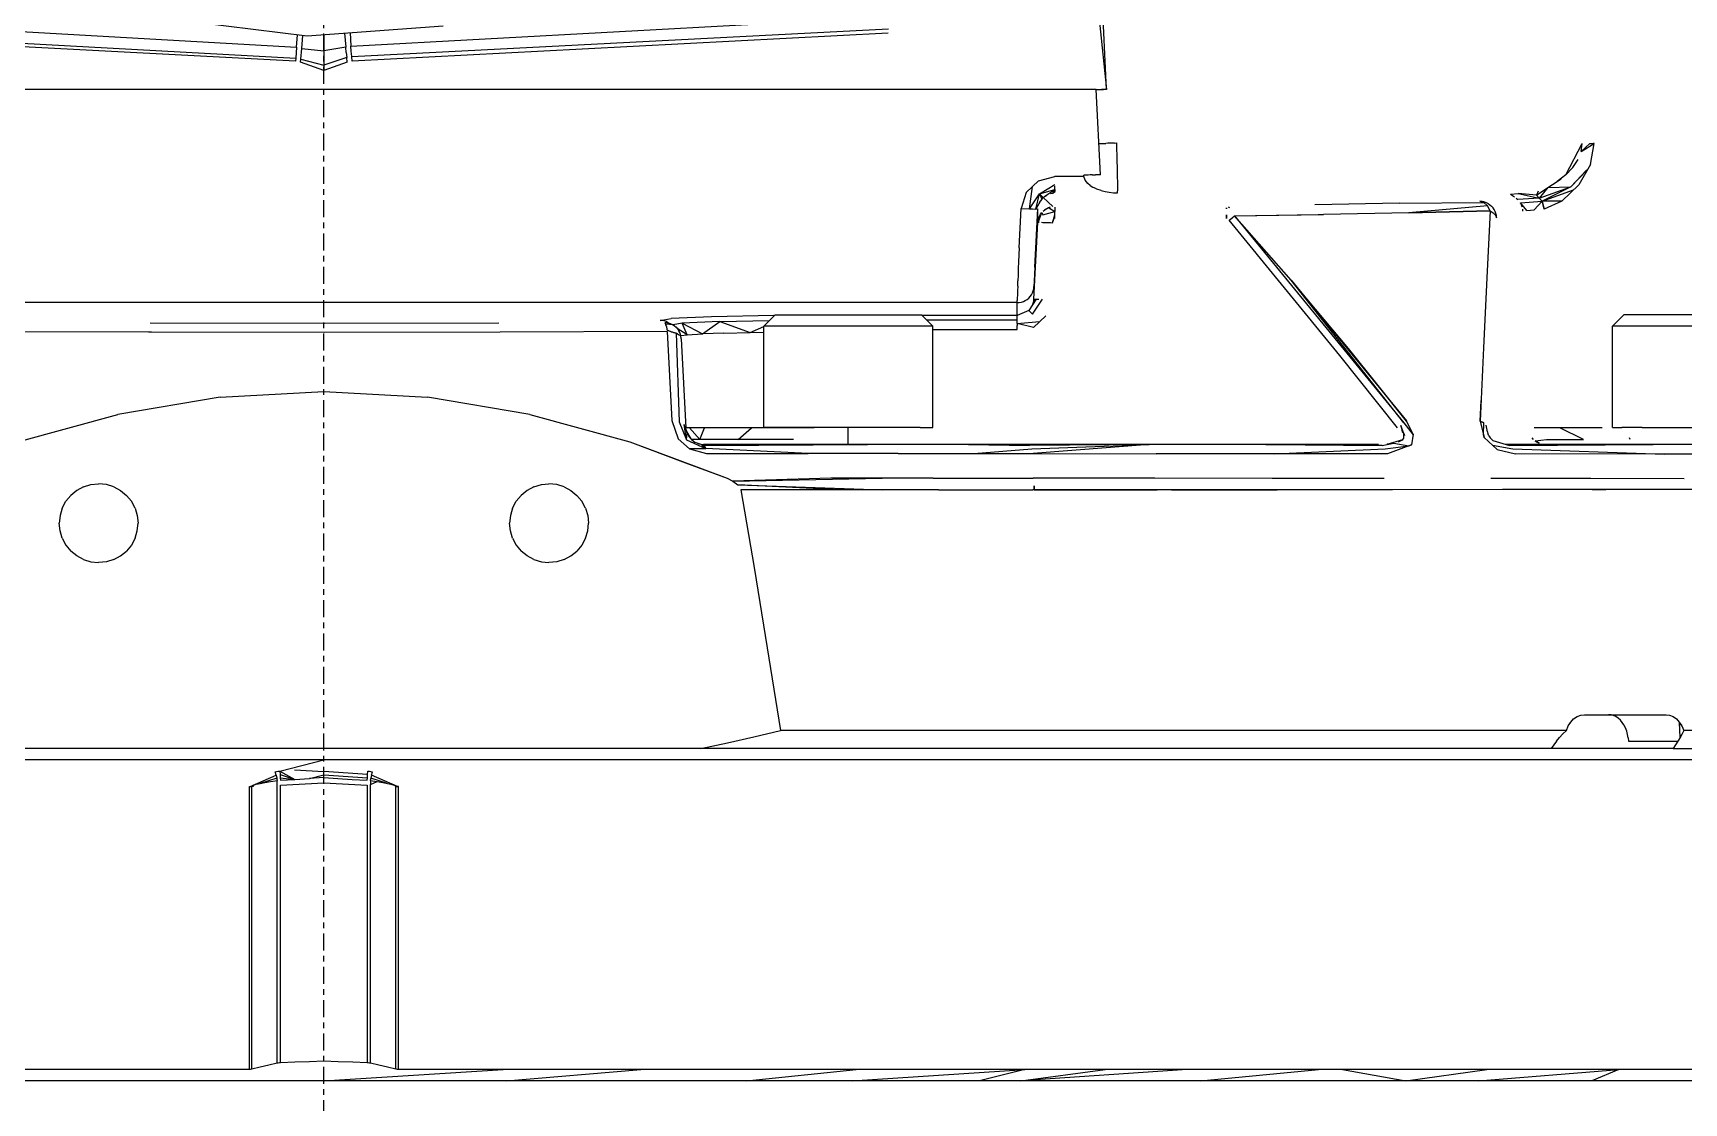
# Model space of a CAD drawing. Header units: millimetres. Extents: x -57554 to 16546, y 2142 to 98430.
# Drawn here: x -45721.2 to -45427.9, y 66070 to 66260 of the extents above; entities that cross this region are included whole.
import ezdxf

# ---------------------------------------------------------------- set-up
doc = ezdxf.new("R2010")
doc.units = ezdxf.units.MM
doc.linetypes.add('DXK_LINE_DOT3', pattern=[5.9187, 2.979, -0.9799, 0.9799, -0.9799])

msp = doc.modelspace()

# ---------------------------------------------------------------- linework, layer by layer
at = {"color": 1, "linetype": 'DXK_LINE_DOT3'}
msp.add_line((-45669.52, 61587.05), (-45669.52, 74087.05), dxfattribs=at)
at = {"color": 2, "linetype": 'Continuous'}
for p, q in [((-45530.5, 66249.95), (-45539.84, 66453.54)), ((-45769.78, 66262.85), (-45674.35, 66257.49)), ((-45664.7, 66257.65), (-45569.25, 66262.85)), ((-45769.82, 66260.76), (-45674.48, 66255.55)), ((-45674.53, 66255), (-45769.77, 66259.99)), ((-45696.48, 66262.43), (-45672.45, 66259.49)), ((-45674.35, 66257.49), (-45674.22, 66259.69)), ((-45672.45, 66259.49), (-45648.31, 66261.29)), ((-45669.52, 66259.72), (-45669.52, 66253.32)), ((-45665.84, 66259.99), (-45665.63, 66257.46)), ((-45664.83, 66260.06), (-45664.7, 66257.65)), ((-45664.57, 66255.82), (-45569.21, 66260.76)), ((-45569.27, 66259.99), (-45623.63, 66257.14)), ((-45531.74, 66261.92), (-45530.5, 66249.95)), ((-45674.35, 66257.49), (-45674.48, 66255.55)), ((-45673.6, 66255.36), (-45673.42, 66257.27)), ((-45673.42, 66257.27), (-45673.23, 66259.57)), ((-45673.42, 66257.27), (-45669.52, 66256.84)), ((-45665.63, 66257.46), (-45669.52, 66256.84)), ((-45665.55, 66256.54), (-45665.63, 66257.46)), ((-45664.64, 66256.78), (-45664.7, 66257.65)), ((-45664.57, 66255.82), (-45664.64, 66256.78)), ((-45623.63, 66257.14), (-45664.51, 66255)), ((-45674.48, 66255.55), (-45674.53, 66255)), ((-45673.66, 66254.82), (-45673.6, 66255.36)), ((-45669.52, 66253.32), (-45673.66, 66254.82)), ((-45673.6, 66255.36), (-45669.52, 66254.26)), ((-45665.46, 66255.63), (-45669.52, 66254.26)), ((-45665.38, 66254.82), (-45669.52, 66253.32)), ((-45665.55, 66256.54), (-45665.46, 66255.63)), ((-45665.38, 66254.82), (-45665.46, 66255.63)), ((-45664.51, 66255), (-45664.57, 66255.82)), ((-45532.35, 66249.95), (-45803.71, 66249.95)), ((-45531.53, 66234.82), (-45532.33, 66249.95)), ((-45532.33, 66249.95), (-45532.27, 66249.95)), ((-45532.27, 66249.95), (-45532.1, 66249.95)), ((-45532.1, 66249.95), (-45531.83, 66249.95)), ((-45531.83, 66249.95), (-45531.46, 66249.95)), ((-45531.46, 66249.95), (-45531.01, 66249.95)), ((-45531.46, 66249.95), (-45531.39, 66249.95)), ((-45531.01, 66249.95), (-45531.39, 66249.95)), ((-45530.5, 66249.95), (-45531.01, 66249.95)), ((-45531.8, 66240.39), (-45531.72, 66240.38)), ((-45531.72, 66240.38), (-45531.58, 66240.38)), ((-45531.58, 66240.38), (-45531.4, 66240.38)), ((-45531.4, 66240.38), (-45531.17, 66240.38)), ((-45531.17, 66240.38), (-45530.89, 66240.39)), ((-45530.89, 66240.39), (-45530.58, 66240.4)), ((-45530.24, 66240.41), (-45530.58, 66240.4)), ((-45529.87, 66240.42), (-45530.24, 66240.41)), ((-45529.48, 66240.44), (-45529.87, 66240.42)), ((-45529.08, 66240.46), (-45529.48, 66240.44)), ((-45529.08, 66240.46), (-45528.67, 66240.48)), ((-45528.57, 66237.16), (-45528.67, 66240.48)), ((-45448.89, 66234.8), (-45445.97, 66240.37)), ((-45444.64, 66240.37), (-45446.14, 66238.96)), ((-45446.14, 66238.96), (-45443.84, 66240.37)), ((-45446.14, 66238.96), (-45445.97, 66240.37)), ((-45444.64, 66240.37), (-45444.05, 66240.37)), ((-45444.64, 66240.37), (-45444.05, 66240.37)), ((-45444.53, 66236.64), (-45443.84, 66240.37)), ((-45443.84, 66240.37), (-45444.05, 66240.37)), ((-45528.55, 66236.15), (-45528.57, 66237.16)), ((-45447.64, 66236.12), (-45446.7, 66237.52)), ((-45447.64, 66236.12), (-45447.18, 66236.8)), ((-45447.18, 66236.8), (-45446.7, 66237.52)), ((-45444.53, 66236.64), (-45446.6, 66233.05)), ((-45542.56, 66233.77), (-45544.75, 66231.7)), ((-45542.56, 66233.77), (-45539.66, 66234.52)), ((-45534.52, 66234.52), (-45539.66, 66234.52)), ((-45534.14, 66234.76), (-45534.53, 66234.74)), ((-45534.53, 66234.67), (-45534.53, 66234.74)), ((-45534.52, 66234.6), (-45534.53, 66234.67)), ((-45534.52, 66234.52), (-45534.52, 66234.6)), ((-45534.28, 66233.88), (-45534.52, 66234.52)), ((-45533.79, 66233.25), (-45534.28, 66233.88)), ((-45533.76, 66234.78), (-45534.14, 66234.76)), ((-45533.41, 66232.93), (-45533.79, 66233.25)), ((-45533.39, 66234.8), (-45533.76, 66234.78)), ((-45533.03, 66234.81), (-45533.39, 66234.8)), ((-45533.03, 66234.81), (-45532.71, 66234.82)), ((-45532.71, 66234.82), (-45532.41, 66234.83)), ((-45532.16, 66234.84), (-45532.41, 66234.83)), ((-45531.94, 66234.84), (-45532.16, 66234.84)), ((-45531.76, 66234.84), (-45531.94, 66234.84)), ((-45531.64, 66234.84), (-45531.76, 66234.84)), ((-45531.56, 66234.83), (-45531.64, 66234.84)), ((-45528.53, 66235.2), (-45528.55, 66236.15)), ((-45528.51, 66234.35), (-45528.53, 66235.2)), ((-45528.5, 66233.6), (-45528.51, 66234.35)), ((-45528.49, 66232.96), (-45528.5, 66233.6)), ((-45452.09, 66232.59), (-45450.4, 66233.6)), ((-45448.89, 66234.8), (-45450.4, 66233.6)), ((-45450.4, 66233.6), (-45449.74, 66234.12)), ((-45448.89, 66234.8), (-45447.64, 66236.12)), ((-45447.99, 66232.71), (-45445.08, 66235.69)), ((-45447.99, 66232.71), (-45445.23, 66235.66)), ((-45544.75, 66231.7), (-45545.65, 66228.83)), ((-45544.16, 66228.76), (-45543.66, 66232.73)), ((-45544.16, 66228.76), (-45542.38, 66231.41)), ((-45543.06, 66228.74), (-45542.38, 66231.41)), ((-45542.38, 66231.41), (-45539.66, 66233.08)), ((-45542.38, 66231.41), (-45539.66, 66232.23)), ((-45542.38, 66231.41), (-45541.98, 66230.5)), ((-45542.38, 66231.41), (-45541.72, 66230.78)), ((-45541.98, 66230.5), (-45542.2, 66230.19)), ((-45541.98, 66230.5), (-45541.72, 66230.78)), ((-45541.98, 66230.5), (-45541.72, 66230.78)), ((-45541.72, 66230.78), (-45541.43, 66231.02)), ((-45541.72, 66230.78), (-45540.04, 66229.18)), ((-45541.43, 66231.02), (-45539.66, 66232.23)), ((-45541.41, 66231), (-45541.11, 66231.21)), ((-45540.41, 66231.51), (-45540.04, 66231.58)), ((-45540.04, 66231.58), (-45539.66, 66232.23)), ((-45540.04, 66231.58), (-45539.66, 66231.85)), ((-45539.66, 66231.72), (-45540.04, 66231.58)), ((-45539.66, 66232.54), (-45539.66, 66232.77)), ((-45539.66, 66232.48), (-45539.66, 66232.77)), ((-45539.66, 66232.48), (-45539.66, 66232.54)), ((-45539.66, 66232.23), (-45539.66, 66232.48)), ((-45539.66, 66232.23), (-45539.66, 66231.85)), ((-45539.66, 66232.02), (-45539.66, 66232.23)), ((-45539.66, 66231.85), (-45539.66, 66232.02)), ((-45539.66, 66231.72), (-45539.66, 66231.85)), ((-45533.41, 66232.93), (-45532.92, 66232.62)), ((-45532.92, 66232.62), (-45532.64, 66232.49)), ((-45532.18, 66232.27), (-45532.64, 66232.49)), ((-45531.46, 66232.02), (-45532.18, 66232.27)), ((-45531.46, 66232.02), (-45530.74, 66231.84)), ((-45530.74, 66231.84), (-45530.01, 66231.72)), ((-45530.01, 66231.72), (-45529.27, 66231.64)), ((-45529.27, 66231.64), (-45528.52, 66231.6)), ((-45528.53, 66231.72), (-45528.51, 66231.82)), ((-45528.52, 66231.6), (-45528.53, 66231.72)), ((-45528.51, 66231.82), (-45528.5, 66232.06)), ((-45528.5, 66232.06), (-45528.49, 66232.45)), ((-45528.49, 66232.45), (-45528.49, 66232.96)), ((-45458.71, 66231.39), (-45457.33, 66231.51)), ((-45458.71, 66231.39), (-45458.01, 66230.89)), ((-45457.71, 66230.67), (-45457.42, 66230.42)), ((-45453.61, 66230.69), (-45457.42, 66230.42)), ((-45454.08, 66231.22), (-45457.33, 66231.51)), ((-45457.33, 66231.51), (-45453.61, 66230.69)), ((-45454.08, 66231.22), (-45452.09, 66232.59)), ((-45453.8, 66231.89), (-45454.08, 66231.22)), ((-45453.61, 66230.69), (-45454.08, 66231.22)), ((-45453.6, 66230.69), (-45454.08, 66231.22)), ((-45453.12, 66230.15), (-45453.61, 66230.69)), ((-45453.6, 66230.69), (-45447.99, 66232.71)), ((-45452.09, 66232.59), (-45453.6, 66230.69)), ((-45453.12, 66230.15), (-45453.6, 66230.69)), ((-45447.99, 66232.71), (-45453.12, 66230.15)), ((-45453.12, 66230.15), (-45447.53, 66232.15)), ((-45452.09, 66232.59), (-45447.99, 66232.71)), ((-45446.6, 66233.05), (-45449.63, 66230.12)), ((-45546.02, 66221.86), (-45545.65, 66228.83)), ((-45545.65, 66228.83), (-45544.16, 66228.76)), ((-45544.16, 66228.76), (-45543.61, 66228.75)), ((-45543.61, 66228.75), (-45543.06, 66228.74)), ((-45542.2, 66230.19), (-45543.06, 66228.74)), ((-45543.06, 66228.74), (-45542.66, 66228.75)), ((-45543.02, 66221.78), (-45542.66, 66228.75)), ((-45542.66, 66226.36), (-45542.66, 66228.75)), ((-45542.64, 66226.37), (-45541.98, 66228.1)), ((-45542.38, 66227.46), (-45542.64, 66226.37)), ((-45542.52, 66227.11), (-45542.2, 66227.8)), ((-45542.52, 66227.11), (-45542.38, 66227.46)), ((-45542.38, 66229.84), (-45542.2, 66230.15)), ((-45542.38, 66227.46), (-45542.2, 66227.8)), ((-45542.2, 66227.8), (-45541.98, 66228.1)), ((-45541.98, 66228.1), (-45541.78, 66227.71)), ((-45541.78, 66227.71), (-45539.66, 66228.33)), ((-45541.72, 66228.38), (-45541.43, 66228.62)), ((-45541.43, 66228.62), (-45541.11, 66228.83)), ((-45541.42, 66228.63), (-45541.11, 66228.83)), ((-45541.11, 66228.83), (-45540.77, 66228.99)), ((-45540.77, 66228.99), (-45540.41, 66229.11)), ((-45540.77, 66228.99), (-45539.66, 66228.33)), ((-45540.05, 66226.3), (-45539.66, 66227.73)), ((-45540.05, 66226.3), (-45539.66, 66227.39)), ((-45539.66, 66229.09), (-45539.66, 66228.96)), ((-45539.66, 66228.96), (-45539.66, 66228.79)), ((-45539.66, 66228.79), (-45539.66, 66228.58)), ((-45539.66, 66228.58), (-45539.66, 66228.33)), ((-45539.66, 66228.04), (-45539.66, 66228.33)), ((-45539.66, 66227.73), (-45539.66, 66228.04)), ((-45539.66, 66227.39), (-45539.66, 66227.73)), ((-45539.66, 66227.03), (-45539.66, 66227.39)), ((-45509.17, 66228.79), (-45509.17, 66228.96)), ((-45509.17, 66228.96), (-45509.17, 66228.87)), ((-45509.17, 66228.87), (-45509.17, 66228.79)), ((-45509.17, 66227.39), (-45509.17, 66227.73)), ((-45509.17, 66227.68), (-45509.17, 66227.39)), ((-45509.17, 66227.03), (-45509.17, 66227.68)), ((-45509.17, 66227.39), (-45509.17, 66227.03)), ((-45508.88, 66229.14), (-45508.64, 66229)), ((-45508.88, 66229.14), (-45508.61, 66228.99)), ((-45508.19, 66227.16), (-45507.76, 66227.54)), ((-45497.68, 66216.12), (-45507.77, 66227.53)), ((-45507.76, 66227.54), (-45491.94, 66227.79)), ((-45507.76, 66227.53), (-45492.91, 66227.78)), ((-45497.68, 66216.12), (-45507.76, 66227.54)), ((-45507.76, 66227.54), (-45477.65, 66190.75)), ((-45478.45, 66229.78), (-45493.48, 66229.48)), ((-45492.91, 66227.78), (-45491.94, 66227.79)), ((-45476.77, 66228.08), (-45491.94, 66227.79)), ((-45478.45, 66229.78), (-45463.43, 66229.88)), ((-45462.79, 66229.29), (-45476.77, 66228.08)), ((-45476.77, 66228.08), (-45462.34, 66228.4)), ((-45462.34, 66228.4), (-45476.77, 66228.08)), ((-45463.78, 66230.08), (-45464.16, 66230.11)), ((-45464.16, 66230.11), (-45463.43, 66229.88)), ((-45463.4, 66230.01), (-45463.78, 66230.08)), ((-45463.43, 66229.88), (-45462.79, 66229.29)), ((-45463.4, 66230.01), (-45463.04, 66229.88)), ((-45463.04, 66229.88), (-45462.69, 66229.71)), ((-45462.34, 66228.4), (-45462.91, 66216.55)), ((-45462.34, 66228.4), (-45462.79, 66229.29)), ((-45462.69, 66229.71), (-45462.37, 66229.5)), ((-45462.37, 66229.5), (-45462.08, 66229.25)), ((-45462.34, 66228.4), (-45461.77, 66228.05)), ((-45461.82, 66228.97), (-45462.08, 66229.25)), ((-45461.6, 66228.65), (-45461.82, 66228.97)), ((-45461.77, 66228.05), (-45461.37, 66227.64)), ((-45461.43, 66228.31), (-45461.6, 66228.65)), ((-45461.3, 66227.94), (-45461.43, 66228.31)), ((-45461.37, 66227.64), (-45461.18, 66227.19)), ((-45461.21, 66227.57), (-45461.3, 66227.94)), ((-45461.18, 66227.19), (-45461.21, 66227.57)), ((-45456.94, 66229.82), (-45453.12, 66230.15)), ((-45455.8, 66228.47), (-45456.94, 66229.82)), ((-45456.94, 66229.82), (-45456.63, 66229.11)), ((-45456.76, 66229.48), (-45456.94, 66229.82)), ((-45456.63, 66229.11), (-45456.76, 66229.48)), ((-45456.51, 66228.36), (-45456.55, 66228.74)), ((-45455.8, 66228.47), (-45454.54, 66228.59)), ((-45454.54, 66228.59), (-45453.12, 66230.15)), ((-45449.63, 66230.12), (-45453.12, 66230.15)), ((-45453.12, 66230.15), (-45452.74, 66228.71)), ((-45452.74, 66228.71), (-45453.12, 66230.15)), ((-45449.63, 66230.12), (-45452.74, 66228.71)), ((-45543.37, 66212.75), (-45542.66, 66226.36)), ((-45542.64, 66226.37), (-45542.52, 66227.11)), ((-45542.64, 66226.37), (-45542.61, 66226.74)), ((-45542.63, 66226.37), (-45542.55, 66226.38)), ((-45542.61, 66226.74), (-45542.52, 66227.11)), ((-45542.55, 66226.38), (-45542.42, 66226.38)), ((-45542.03, 66226.38), (-45541.77, 66226.37)), ((-45541.77, 66226.37), (-45541.48, 66226.36)), ((-45541.48, 66226.36), (-45541.15, 66226.35)), ((-45541.46, 66226.36), (-45541.15, 66226.35)), ((-45541.15, 66226.35), (-45540.8, 66226.34)), ((-45540.8, 66226.34), (-45540.43, 66226.32)), ((-45540.43, 66226.32), (-45540.05, 66226.3)), ((-45508.67, 66226.74), (-45508.43, 66226.95)), ((-45508.67, 66226.74), (-45508.42, 66226.95)), ((-45508.67, 66226.74), (-45508.42, 66226.95)), ((-45489.01, 66202.71), (-45508.67, 66226.74)), ((-45508.43, 66226.95), (-45508.19, 66227.16)), ((-45508.19, 66227.16), (-45508.42, 66226.95)), ((-45508.42, 66226.95), (-45508.35, 66227.02)), ((-45508.35, 66227.02), (-45508.19, 66227.16)), ((-45546.02, 66221.86), (-45546.06, 66220.6)), ((-45543.2, 66218.41), (-45543.02, 66221.78)), ((-45546.11, 66219.36), (-45546.15, 66218.17)), ((-45546.06, 66220.6), (-45546.11, 66219.36)), ((-45546.26, 66215.05), (-45546.23, 66215.99)), ((-45546.19, 66217.04), (-45546.23, 66215.99)), ((-45546.15, 66218.17), (-45546.19, 66217.04)), ((-45543.32, 66215.93), (-45543.37, 66214.96)), ((-45543.2, 66218.41), (-45543.32, 66215.93)), ((-45477.65, 66190.75), (-45497.68, 66216.12)), ((-45497.68, 66216.12), (-45477.17, 66191.11)), ((-45487.48, 66203.98), (-45497.68, 66216.12)), ((-45462.91, 66216.55), (-45463.49, 66204.12)), ((-45546.34, 66212.93), (-45546.35, 66212.5)), ((-45546.32, 66213.5), (-45546.34, 66212.93)), ((-45546.29, 66214.21), (-45546.32, 66213.5)), ((-45546.26, 66215.04), (-45546.29, 66214.21)), ((-45544.59, 66212.7), (-45544.3, 66212.94)), ((-45544.3, 66212.94), (-45544.04, 66213.22)), ((-45542.96, 66212.76), (-45544.3, 66210.72)), ((-45544.04, 66213.22), (-45543.82, 66213.53)), ((-45543.82, 66213.53), (-45543.64, 66213.86)), ((-45543.64, 66213.86), (-45543.5, 66214.22)), ((-45543.64, 66210.09), (-45541.87, 66212.74)), ((-45543.5, 66214.22), (-45543.41, 66214.59)), ((-45543.41, 66214.59), (-45543.37, 66214.96)), ((-45543.26, 66212.76), (-45543.41, 66212.37)), ((-45543.41, 66212.37), (-45542.96, 66212.76)), ((-45543.41, 66212.37), (-45543.37, 66212.75)), ((-45543.26, 66212.76), (-45543.14, 66212.76)), ((-45543.14, 66212.76), (-45542.96, 66212.76)), ((-45542.96, 66212.76), (-45542.75, 66212.76)), ((-45542.75, 66212.76), (-45542.49, 66212.76)), ((-45546.36, 66212.12), (-45792.67, 66212.12)), ((-45589.56, 66209.83), (-45600.65, 66209.62)), ((-45591.35, 66207.95), (-45589.35, 66209.95)), ((-45589.56, 66209.83), (-45589.48, 66209.83)), ((-45589.35, 66209.95), (-45589.19, 66209.95)), ((-45589.19, 66209.95), (-45588.95, 66209.95)), ((-45589.19, 66209.95), (-45588.71, 66209.95)), ((-45588.95, 66209.95), (-45588.71, 66209.95)), ((-45588.71, 66209.95), (-45587.93, 66209.95)), ((-45587.93, 66209.95), (-45563.35, 66209.95)), ((-45583.99, 66209.95), (-45583.12, 66209.95)), ((-45583.12, 66209.95), (-45582.25, 66209.95)), ((-45574.31, 66209.95), (-45573.32, 66209.95)), ((-45573.32, 66209.95), (-45572.33, 66209.95)), ((-45565.83, 66209.95), (-45565.3, 66209.95)), ((-45565.3, 66209.95), (-45564.77, 66209.95)), ((-45561.35, 66207.95), (-45563.35, 66209.95)), ((-45563.29, 66209.9), (-45546.36, 66209.9)), ((-45546.36, 66212.23), (-45546.35, 66212.5)), ((-45546.36, 66212.12), (-45546.36, 66212.23)), ((-45546.36, 66212.12), (-45545.99, 66212.14)), ((-45546.36, 66209.9), (-45546.36, 66212.12)), ((-45544.3, 66210.72), (-45546.36, 66209.86)), ((-45546.36, 66209.9), (-45546.25, 66209.91)), ((-45546.36, 66209.9), (-45546.27, 66209.9)), ((-45546.36, 66209.86), (-45546.36, 66209.78)), ((-45545.99, 66212.14), (-45545.61, 66212.22)), ((-45545.61, 66212.22), (-45545.25, 66212.33)), ((-45545.25, 66212.33), (-45544.91, 66212.5)), ((-45544.91, 66212.5), (-45544.59, 66212.7)), ((-45544.3, 66210.72), (-45543.64, 66210.09)), ((-45543.56, 66211.85), (-45543.5, 66212)), ((-45543.5, 66212), (-45543.41, 66212.37)), ((-45541.28, 66209.8), (-45543.46, 66207.73)), ((-45440.6, 66207.95), (-45438.6, 66209.95)), ((-45412.6, 66209.95), (-45438.6, 66209.95)), ((-45700.65, 66206.86), (-45730.51, 66206.97)), ((-45700.16, 66206.86), (-45700.65, 66206.86)), ((-45669.37, 66206.82), (-45700.65, 66206.86)), ((-45669.37, 66208.44), (-45700.38, 66208.48)), ((-45638.45, 66208.48), (-45669.37, 66208.44)), ((-45638.18, 66206.86), (-45669.37, 66206.82)), ((-45608.52, 66206.97), (-45638.18, 66206.86)), ((-45609.8, 66208.97), (-45607.79, 66209.32)), ((-45609.42, 66208.95), (-45609.8, 66208.97)), ((-45609.04, 66208.87), (-45609.42, 66208.95)), ((-45608.67, 66208.75), (-45609.04, 66208.87)), ((-45608.65, 66208.57), (-45608.93, 66208.53)), ((-45608.93, 66208.53), (-45608.85, 66208.38)), ((-45608.93, 66208.53), (-45608.83, 66208.38)), ((-45608.79, 66208.27), (-45608.83, 66208.38)), ((-45608.83, 66208.38), (-45608.74, 66208.14)), ((-45608.74, 66208.14), (-45608.79, 66208.27)), ((-45607.49, 66208.16), (-45608.79, 66208.27)), ((-45608.74, 66208.14), (-45608.65, 66207.82)), ((-45608.67, 66208.75), (-45608.33, 66208.59)), ((-45608.27, 66208.5), (-45608.65, 66208.57)), ((-45608.65, 66208.57), (-45607.49, 66208.16)), ((-45608.65, 66207.82), (-45608.58, 66207.42)), ((-45608.58, 66207.42), (-45608.55, 66207.21)), ((-45608.55, 66207.21), (-45607.22, 66206.77)), ((-45607.84, 66206.91), (-45608.55, 66207.21)), ((-45608.55, 66207.21), (-45607.52, 66206.85)), ((-45608.52, 66206.97), (-45607.68, 66191.17)), ((-45607.91, 66208.38), (-45608.27, 66208.5)), ((-45608.27, 66208.5), (-45607.49, 66208.16)), ((-45607.91, 66208.38), (-45607.56, 66208.21)), ((-45607.65, 66208.25), (-45607.91, 66208.38)), ((-45607.91, 66208.38), (-45607.49, 66208.16)), ((-45607.84, 66206.91), (-45607.52, 66206.85)), ((-45600.65, 66209.62), (-45607.79, 66209.32)), ((-45607.65, 66208.25), (-45607.56, 66208.21)), ((-45605.84, 66208.47), (-45607.49, 66208.16)), ((-45607.49, 66208.16), (-45607.24, 66208)), ((-45607.32, 66208.05), (-45607.24, 66208)), ((-45607.24, 66208), (-45606.95, 66207.75)), ((-45606.95, 66207.75), (-45606.69, 66207.46)), ((-45604.97, 66206.4), (-45606.73, 66207.51)), ((-45606.69, 66207.46), (-45606.47, 66207.14)), ((-45606.29, 66206.8), (-45606.47, 66207.14)), ((-45599.17, 66208.77), (-45605.84, 66208.47)), ((-45605.84, 66208.47), (-45602.25, 66206.56)), ((-45604.97, 66206.4), (-45605.84, 66208.47)), ((-45602.25, 66206.56), (-45599.17, 66208.77)), ((-45599.17, 66208.77), (-45590.36, 66208.95)), ((-45599.17, 66208.77), (-45593.79, 66206.82)), ((-45593.79, 66206.82), (-45591.35, 66207.87)), ((-45593.79, 66206.82), (-45591.35, 66206.86)), ((-45591.35, 66189.95), (-45591.35, 66207.95)), ((-45561.53, 66207.95), (-45591.35, 66207.95)), ((-45546.36, 66209.02), (-45562.41, 66209.02)), ((-45561.35, 66207.95), (-45561.53, 66207.95)), ((-45561.35, 66189.95), (-45561.35, 66207.95)), ((-45561.35, 66207.35), (-45546.36, 66207.35)), ((-45546.36, 66209.65), (-45546.36, 66209.78)), ((-45546.36, 66209.48), (-45546.36, 66209.65)), ((-45546.36, 66209.27), (-45546.36, 66209.48)), ((-45546.36, 66209.02), (-45546.36, 66209.27)), ((-45546.36, 66208.73), (-45546.36, 66209.02)), ((-45546.36, 66208.96), (-45546.36, 66209.02)), ((-45546.36, 66208.73), (-45546.36, 66208.96)), ((-45546.36, 66208.42), (-45542.36, 66208.77)), ((-45546.36, 66208.42), (-45546.36, 66208.73)), ((-45543.46, 66207.73), (-45546.36, 66208.42)), ((-45546.36, 66208.42), (-45546.36, 66208.08)), ((-45546.36, 66207.72), (-45546.36, 66208.08)), ((-45546.36, 66207.35), (-45546.36, 66207.72)), ((-45440.6, 66189.95), (-45440.6, 66207.95)), ((-45411.33, 66207.95), (-45440.6, 66207.95)), ((-45607.52, 66206.85), (-45606.95, 66206.67)), ((-45607.22, 66206.77), (-45607.52, 66206.85)), ((-45606.95, 66206.67), (-45607.22, 66206.77)), ((-45606.71, 66206.56), (-45606.95, 66206.67)), ((-45606.95, 66206.67), (-45606.38, 66190.97)), ((-45606.71, 66206.56), (-45606.5, 66206.44)), ((-45606.71, 66206.56), (-45606.5, 66206.44)), ((-45606.5, 66206.44), (-45606.33, 66206.3)), ((-45606.16, 66206.44), (-45606.29, 66206.8)), ((-45606.08, 66206.06), (-45606.16, 66206.44)), ((-45606.12, 66206.27), (-45604.97, 66206.4)), ((-45606.05, 66205.84), (-45606.08, 66206.06)), ((-45606.04, 66205.68), (-45606.05, 66205.84)), ((-45606.04, 66205.68), (-45605.2, 66189.88)), ((-45604.97, 66206.4), (-45602.25, 66206.56)), ((-45598.48, 66206.7), (-45602.25, 66206.56)), ((-45598.48, 66206.7), (-45593.79, 66206.82)), ((-45477.17, 66191.11), (-45487.48, 66203.98)), ((-45477.17, 66191.1), (-45487.48, 66203.98)), ((-45463.49, 66204.12), (-45464.09, 66191.1)), ((-45478.79, 66189.87), (-45489.01, 66202.71)), ((-45687.92, 66195.31), (-45706.11, 66192.28)), ((-45687.92, 66195.31), (-45669.52, 66196.34)), ((-45669.52, 66196.34), (-45651.11, 66195.31)), ((-45632.93, 66192.28), (-45651.11, 66195.31)), ((-45723.88, 66187.43), (-45706.11, 66192.28)), ((-45632.93, 66192.28), (-45615.15, 66187.43)), ((-45464.09, 66191.1), (-45463.92, 66194.72)), ((-45607.68, 66191.17), (-45606.55, 66187.94)), ((-45606.38, 66190.97), (-45605.07, 66187.75)), ((-45604.97, 66188.93), (-45605.49, 66190.5)), ((-45605.07, 66187.75), (-45605.49, 66190.5)), ((-45605.11, 66189.35), (-45605.2, 66189.88)), ((-45582.41, 66189.88), (-45605.2, 66189.88)), ((-45604.19, 66187.81), (-45605.11, 66189.34)), ((-45602.71, 66187.83), (-45604.57, 66189.88)), ((-45602.71, 66187.83), (-45601.89, 66189.88)), ((-45595.9, 66187.83), (-45593.55, 66189.88)), ((-45563.6, 66189.95), (-45591.35, 66189.95)), ((-45576.35, 66189.88), (-45576.35, 66189.95)), ((-45576.35, 66189.49), (-45576.35, 66189.88)), ((-45576.35, 66189.11), (-45576.35, 66189.49)), ((-45563.6, 66189.95), (-45562.98, 66189.95)), ((-45562.98, 66189.95), (-45562.08, 66189.95)), ((-45562.08, 66189.95), (-45561.53, 66189.95)), ((-45561.53, 66189.95), (-45561.35, 66189.95)), ((-45477.68, 66188.86), (-45478.2, 66190.33)), ((-45478.2, 66190.33), (-45477.94, 66189.2)), ((-45477.59, 66188.62), (-45478.2, 66190.33)), ((-45477.65, 66190.75), (-45476.01, 66188.62)), ((-45475.99, 66188.76), (-45477.17, 66191.11)), ((-45475.99, 66188.76), (-45477.17, 66191.1)), ((-45464.1, 66191.08), (-45463.37, 66188.17)), ((-45464.1, 66191.08), (-45463.47, 66190.76)), ((-45463.47, 66190.76), (-45464.09, 66191.1)), ((-45463.51, 66188.73), (-45463.47, 66190.76)), ((-45462.81, 66189.17), (-45463.04, 66190.34)), ((-45442.42, 66189.88), (-45454.51, 66189.88)), ((-45445.75, 66187.83), (-45449.93, 66189.88)), ((-45440.6, 66189.95), (-45440.51, 66189.95)), ((-45440.51, 66189.95), (-45440.41, 66189.95)), ((-45440.41, 66189.95), (-45439.86, 66189.95)), ((-45439.86, 66189.95), (-45438.96, 66189.95)), ((-45435.31, 66189.95), (-45438.96, 66189.95)), ((-45435.31, 66189.95), (-45434.42, 66189.95)), ((-45434.42, 66189.95), (-45411.33, 66189.95)), ((-45615.15, 66187.43), (-45605.25, 66183.7)), ((-45615.15, 66187.43), (-45597.89, 66180.94)), ((-45604.55, 66186.13), (-45606.55, 66187.94)), ((-45605.07, 66187.75), (-45604.97, 66188.93)), ((-45605.07, 66187.75), (-45601.69, 66186.22)), ((-45604.97, 66188.93), (-45604.8, 66188.57)), ((-45604.8, 66188.57), (-45604.6, 66188.26)), ((-45604.6, 66188.26), (-45604.19, 66187.81)), ((-45604.6, 66188.26), (-45604.26, 66187.89)), ((-45604.26, 66187.89), (-45604.14, 66187.75)), ((-45586.11, 66187.83), (-45604.21, 66187.83)), ((-45604.14, 66187.75), (-45604.19, 66187.81)), ((-45604.14, 66187.75), (-45603.59, 66187.35)), ((-45603.59, 66187.35), (-45603.27, 66187.2)), ((-45603.27, 66187.2), (-45602.53, 66186.99)), ((-45603.27, 66187.2), (-45602.92, 66187.07)), ((-45602.92, 66187.07), (-45602.53, 66186.99)), ((-45602.53, 66186.99), (-45602.09, 66186.95)), ((-45602.53, 66186.99), (-45601.87, 66186.76)), ((-45602.53, 66186.99), (-45601.69, 66186.22)), ((-45482.15, 66186.95), (-45602.09, 66186.95)), ((-45601.87, 66186.76), (-45584.17, 66186.95)), ((-45601.87, 66186.76), (-45572.92, 66186.95)), ((-45601.69, 66186.22), (-45601.87, 66186.76)), ((-45601.67, 66186.19), (-45601.87, 66186.76)), ((-45576.35, 66188.75), (-45576.35, 66189.11)), ((-45576.35, 66188.41), (-45576.35, 66188.75)), ((-45576.35, 66188.09), (-45576.35, 66188.41)), ((-45576.35, 66187.83), (-45576.35, 66188.09)), ((-45576.35, 66187.8), (-45576.35, 66188.09)), ((-45576.35, 66187.55), (-45576.35, 66187.8)), ((-45576.35, 66187.34), (-45576.35, 66187.55)), ((-45576.35, 66187.17), (-45576.35, 66187.34)), ((-45576.35, 66187.05), (-45576.35, 66187.17)), ((-45576.35, 66186.98), (-45576.35, 66187.05)), ((-45555.01, 66186.95), (-45544.14, 66186.75)), ((-45522.88, 66186.95), (-45544.14, 66186.75)), ((-45543.77, 66186.18), (-45522.88, 66186.95)), ((-45522.88, 66186.95), (-45543.52, 66185.31)), ((-45481.51, 66186.75), (-45512.48, 66186.95)), ((-45502.08, 66186.95), (-45481.51, 66186.75)), ((-45481.51, 66186.75), (-45479.45, 66187.17)), ((-45480.96, 66186.16), (-45476.77, 66186.7)), ((-45480.62, 66187.01), (-45477.87, 66187.81)), ((-45479.45, 66187.17), (-45480.62, 66187.01)), ((-45476.28, 66186.88), (-45480.58, 66185.27)), ((-45479.45, 66187.17), (-45476.77, 66186.7)), ((-45478.59, 66187.4), (-45478.01, 66187.67)), ((-45478.59, 66187.4), (-45478.25, 66187.56)), ((-45478.25, 66187.56), (-45478.01, 66187.67)), ((-45478.01, 66187.67), (-45477.65, 66188.03)), ((-45478.01, 66187.67), (-45477.87, 66187.81)), ((-45477.68, 66188.86), (-45477.94, 66189.2)), ((-45477.87, 66187.81), (-45477.65, 66188.03)), ((-45477.65, 66188.03), (-45477.68, 66188.86)), ((-45477.68, 66188.86), (-45477.56, 66188.54)), ((-45477.59, 66188.62), (-45477.68, 66188.86)), ((-45477.56, 66188.54), (-45477.59, 66188.62)), ((-45476.77, 66186.7), (-45476.28, 66186.88)), ((-45475.99, 66188.76), (-45476.28, 66186.88)), ((-45476.01, 66188.62), (-45475.99, 66188.76)), ((-45463.37, 66188.17), (-45463.51, 66188.73)), ((-45461.11, 66186.04), (-45463.37, 66188.17)), ((-45462.81, 66189.17), (-45462.72, 66188.81)), ((-45462.55, 66188.45), (-45462.72, 66188.81)), ((-45462.72, 66188.81), (-45462.66, 66188.7)), ((-45462.55, 66188.45), (-45462.66, 66188.7)), ((-45462.55, 66188.45), (-45462.32, 66188.1)), ((-45462.04, 66187.81), (-45462.32, 66188.1)), ((-45462.32, 66188.1), (-45462.03, 66187.79)), ((-45462.03, 66187.79), (-45461.83, 66187.64)), ((-45462.03, 66187.79), (-45461.83, 66187.64)), ((-45461.91, 66186.8), (-45458.29, 66186.15)), ((-45461.83, 66187.64), (-45458.9, 66186.75)), ((-45374.2, 66186.95), (-45459.58, 66186.95)), ((-45458.9, 66186.75), (-45433.37, 66186.95)), ((-45454.64, 66187.83), (-45454.87, 66188.09)), ((-45454.61, 66187.8), (-45454.87, 66188.09)), ((-45454.32, 66187.55), (-45452.3, 66187.83)), ((-45453.65, 66187.17), (-45454.32, 66187.55)), ((-45454.32, 66187.55), (-45454, 66187.34)), ((-45454, 66187.34), (-45453.65, 66187.17)), ((-45452.3, 66187.83), (-45445.75, 66187.83)), ((-45437.47, 66187.83), (-45437.57, 66188.09)), ((-45437.46, 66187.8), (-45437.57, 66188.09)), ((-45605.25, 66183.7), (-45597.89, 66180.94)), ((-45601.69, 66186.22), (-45604.55, 66186.13)), ((-45604.55, 66186.13), (-45601.67, 66186.19)), ((-45604.55, 66186.13), (-45601.53, 66185.33)), ((-45583.46, 66185.32), (-45601.67, 66186.19)), ((-45601.53, 66185.33), (-45583.46, 66185.32)), ((-45567.49, 66185.32), (-45583.46, 66185.32)), ((-45567.49, 66185.32), (-45554.05, 66185.31)), ((-45554.05, 66185.31), (-45543.77, 66186.18)), ((-45554.05, 66185.31), (-45543.52, 66185.31)), ((-45543.52, 66185.31), (-45521.68, 66185.29)), ((-45500.67, 66185.28), (-45521.68, 66185.29)), ((-45500.67, 66185.28), (-45480.96, 66186.16)), ((-45480.58, 66185.27), (-45500.67, 66185.28)), ((-45461.11, 66186.04), (-45457.85, 66185.25)), ((-45461.11, 66186.04), (-45457.86, 66185.25)), ((-45458.29, 66186.15), (-45431.37, 66185.22)), ((-45431.37, 66185.22), (-45457.86, 66185.25)), ((-45431.37, 66185.22), (-45457.85, 66185.25)), ((-45408, 66185.18), (-45431.37, 66185.22)), ((-45597.89, 66180.94), (-45596.88, 66180.44)), ((-45596.88, 66180.44), (-45570.36, 66180.94)), ((-45579.43, 66180.93), (-45596.88, 66180.44)), ((-45561.29, 66180.94), (-45579.43, 66180.93)), ((-45561.29, 66180.94), (-45543.52, 66180.93)), ((-45521.91, 66180.92), (-45543.52, 66180.93)), ((-45501.08, 66180.91), (-45521.91, 66180.92)), ((-45481.14, 66180.9), (-45501.08, 66180.91)), ((-45444.45, 66180.88), (-45462.23, 66180.89)), ((-45427.85, 66180.86), (-45444.45, 66180.88)), ((-45715.34, 66176.84), (-45714.47, 66177.9)), ((-45713.41, 66178.77), (-45714.47, 66177.9)), ((-45712.2, 66179.42), (-45713.41, 66178.77)), ((-45712.2, 66179.42), (-45710.88, 66179.82)), ((-45710.88, 66179.82), (-45709.52, 66179.95)), ((-45708.15, 66179.82), (-45709.52, 66179.95)), ((-45706.84, 66179.42), (-45708.15, 66179.82)), ((-45706.84, 66179.42), (-45705.63, 66178.77)), ((-45705.63, 66178.77), (-45704.57, 66177.9)), ((-45703.7, 66176.84), (-45704.57, 66177.9)), ((-45635.34, 66176.84), (-45634.47, 66177.9)), ((-45633.41, 66178.77), (-45634.47, 66177.9)), ((-45632.2, 66179.42), (-45633.41, 66178.77)), ((-45632.2, 66179.42), (-45630.88, 66179.82)), ((-45630.88, 66179.82), (-45629.52, 66179.95)), ((-45628.15, 66179.82), (-45629.52, 66179.95)), ((-45626.84, 66179.42), (-45628.15, 66179.82)), ((-45626.84, 66179.42), (-45625.63, 66178.77)), ((-45625.63, 66178.77), (-45624.57, 66177.9)), ((-45623.7, 66176.84), (-45624.57, 66177.9)), ((-45596.88, 66180.44), (-45595.98, 66179.78)), ((-45577.75, 66178.85), (-45595.98, 66179.78)), ((-45595.98, 66179.78), (-45570.19, 66178.85)), ((-45570.19, 66178.85), (-45595.43, 66178.85)), ((-45569.18, 66178.85), (-45595.43, 66178.85)), ((-45595.43, 66178.85), (-45593.08, 66165.06)), ((-45560.35, 66178.85), (-45570.19, 66178.85)), ((-45560.35, 66178.85), (-45543.57, 66178.85)), ((-45543.31, 66178.85), (-45543.57, 66178.85)), ((-45543.31, 66178.86), (-45543.34, 66179.57)), ((-45543.34, 66179.57), (-45543.31, 66178.87)), ((-45543.31, 66178.87), (-45521.67, 66178.88)), ((-45521.67, 66178.88), (-45543.31, 66178.85)), ((-45500.84, 66178.89), (-45521.67, 66178.88)), ((-45521.66, 66178.88), (-45521.48, 66178.88)), ((-45518.91, 66178.88), (-45500.19, 66178.89)), ((-45479.67, 66178.9), (-45500.84, 66178.89)), ((-45479.67, 66178.9), (-45480.92, 66178.9)), ((-45460.13, 66178.92), (-45479.67, 66178.9)), ((-45441.76, 66178.93), (-45460.13, 66178.92)), ((-45444.23, 66178.93), (-45441.76, 66178.93)), ((-45424.68, 66178.95), (-45441.76, 66178.93)), ((-45715.98, 66175.63), (-45716.38, 66174.32)), ((-45715.98, 66175.63), (-45715.34, 66176.84)), ((-45703.05, 66175.63), (-45703.7, 66176.84)), ((-45703.05, 66175.63), (-45702.65, 66174.32)), ((-45635.98, 66175.63), (-45636.38, 66174.32)), ((-45635.98, 66175.63), (-45635.34, 66176.84)), ((-45623.05, 66175.63), (-45623.7, 66176.84)), ((-45623.05, 66175.63), (-45622.65, 66174.32)), ((-45716.38, 66174.32), (-45716.52, 66172.95)), ((-45716.38, 66171.59), (-45716.52, 66172.95)), ((-45702.65, 66174.32), (-45702.52, 66172.95)), ((-45702.65, 66171.59), (-45702.52, 66172.95)), ((-45636.38, 66174.32), (-45636.52, 66172.95)), ((-45636.38, 66171.59), (-45636.52, 66172.95)), ((-45622.65, 66174.32), (-45622.52, 66172.95)), ((-45622.65, 66171.59), (-45622.52, 66172.95)), ((-45715.98, 66170.27), (-45716.38, 66171.59)), ((-45715.98, 66170.27), (-45715.34, 66169.06)), ((-45715.34, 66169.06), (-45714.47, 66168)), ((-45703.7, 66169.06), (-45704.57, 66168)), ((-45703.05, 66170.27), (-45703.7, 66169.06)), ((-45703.05, 66170.27), (-45702.65, 66171.59)), ((-45635.98, 66170.27), (-45636.38, 66171.59)), ((-45635.98, 66170.27), (-45635.34, 66169.06)), ((-45635.34, 66169.06), (-45634.47, 66168)), ((-45623.7, 66169.06), (-45624.57, 66168)), ((-45623.05, 66170.27), (-45623.7, 66169.06)), ((-45623.05, 66170.27), (-45622.65, 66171.59)), ((-45713.41, 66167.13), (-45714.47, 66168)), ((-45712.2, 66166.49), (-45713.41, 66167.13)), ((-45712.2, 66166.49), (-45710.88, 66166.09)), ((-45710.88, 66166.09), (-45709.52, 66165.95)), ((-45708.15, 66166.09), (-45709.52, 66165.95)), ((-45706.84, 66166.49), (-45708.15, 66166.09)), ((-45706.84, 66166.49), (-45705.63, 66167.13)), ((-45705.63, 66167.13), (-45704.57, 66168)), ((-45633.41, 66167.13), (-45634.47, 66168)), ((-45632.2, 66166.49), (-45633.41, 66167.13)), ((-45632.2, 66166.49), (-45630.88, 66166.09)), ((-45630.88, 66166.09), (-45629.52, 66165.95)), ((-45628.15, 66166.09), (-45629.52, 66165.95)), ((-45626.84, 66166.49), (-45628.15, 66166.09)), ((-45626.84, 66166.49), (-45625.63, 66167.13)), ((-45625.63, 66167.13), (-45624.57, 66168)), ((-45593.08, 66165.06), (-45590.74, 66150.83)), ((-45590.74, 66150.83), (-45588.39, 66136.17)), ((-45448.79, 66136.17), (-45448.45, 66136.97)), ((-45448.45, 66136.97), (-45448.02, 66137.64)), ((-45448.45, 66136.97), (-45448.06, 66137.58)), ((-45448.06, 66137.58), (-45448.02, 66137.64)), ((-45448.02, 66137.64), (-45447.5, 66138.19)), ((-45447.5, 66138.19), (-45446.9, 66138.61)), ((-45446.9, 66138.61), (-45446.24, 66138.87)), ((-45446.24, 66138.87), (-45445.58, 66138.95)), ((-45445.58, 66138.95), (-45431.08, 66138.95)), ((-45440.85, 66138.91), (-45441.29, 66138.95)), ((-45440.41, 66138.79), (-45440.85, 66138.91)), ((-45439.98, 66138.6), (-45440.41, 66138.79)), ((-45439.58, 66138.33), (-45439.98, 66138.6)), ((-45439.2, 66137.99), (-45439.58, 66138.33)), ((-45438.86, 66137.58), (-45439.2, 66137.99)), ((-45438.56, 66137.12), (-45438.86, 66137.58)), ((-45438.3, 66136.6), (-45438.56, 66137.12)), ((-45438.08, 66136.05), (-45438.3, 66136.6)), ((-45431.08, 66138.95), (-45430.46, 66138.87)), ((-45430.46, 66138.87), (-45429.83, 66138.61)), ((-45429.83, 66138.61), (-45429.25, 66138.19)), ((-45429.25, 66138.19), (-45428.74, 66137.64)), ((-45428.7, 66137.58), (-45428.74, 66137.64)), ((-45428.74, 66137.64), (-45428.31, 66136.97)), ((-45428.31, 66136.97), (-45428.7, 66137.58)), ((-45428.58, 66134.87), (-45428.7, 66137.58)), ((-45428.31, 66136.97), (-45427.95, 66136.17)), ((-45602.53, 66132.95), (-45597.83, 66133.96)), ((-45597.83, 66133.96), (-45593.12, 66135.03)), ((-45593.12, 66135.03), (-45588.39, 66136.17)), ((-45560.15, 66136.17), (-45588.39, 66136.17)), ((-45520.22, 66136.17), (-45568.81, 66136.17)), ((-45550.28, 66136.17), (-45560.15, 66136.17)), ((-45448.79, 66136.17), (-45543.07, 66136.17)), ((-45513.95, 66136.17), (-45520.22, 66136.17)), ((-45482.89, 66136.17), (-45513.95, 66136.17)), ((-45479.95, 66136.17), (-45482.89, 66136.17)), ((-45450.56, 66134.22), (-45451.5, 66132.95)), ((-45450.56, 66134.22), (-45450.03, 66134.87)), ((-45450.03, 66134.87), (-45449.44, 66135.53)), ((-45449.44, 66135.53), (-45448.79, 66136.17)), ((-45437.92, 66135.46), (-45438.08, 66136.05)), ((-45437.82, 66134.84), (-45437.92, 66135.46)), ((-45437.82, 66134.84), (-45437.76, 66134.22)), ((-45437.76, 66134.22), (-45428.99, 66134.22)), ((-45428.99, 66134.22), (-45429.84, 66132.95)), ((-45428.58, 66134.87), (-45428.99, 66134.22)), ((-45428.23, 66135.53), (-45428.58, 66134.87)), ((-45427.95, 66136.17), (-45428.23, 66135.53)), ((-45408.96, 66136.17), (-45427.95, 66136.17)), ((-45343.52, 66130.95), (-45995.52, 66130.95)), ((-45605.23, 66132.95), (-45733.84, 66132.95)), ((-45677.33, 66128.93), (-45669.53, 66130.95)), ((-45598.5, 66132.95), (-45605.23, 66132.95)), ((-45575.68, 66132.95), (-45598.49, 66132.95)), ((-45557.22, 66132.95), (-45578.27, 66132.95)), ((-45537.91, 66132.95), (-45557.22, 66132.95)), ((-45517.93, 66132.95), (-45537.9, 66132.95)), ((-45499.87, 66132.95), (-45517.92, 66132.95)), ((-45481.32, 66132.95), (-45499.87, 66132.95)), ((-45464.42, 66132.95), (-45481.32, 66132.95)), ((-45451.5, 66132.95), (-45464.83, 66132.95)), ((-45429.84, 66132.95), (-45451.5, 66132.95)), ((-45429.84, 66132.95), (-45422.85, 66132.95)), ((-45682.6, 66126.2), (-45678, 66128.22)), ((-45677.87, 66127.68), (-45680.8, 66126.76)), ((-45678.15, 66128.8), (-45677.9, 66128.86)), ((-45678, 66128.22), (-45678.15, 66128.8)), ((-45678, 66128.22), (-45677.87, 66127.68)), ((-45677.9, 66128.86), (-45677.62, 66128.9)), ((-45677.77, 66127.24), (-45677.87, 66127.68)), ((-45677.62, 66128.9), (-45677.33, 66128.93)), ((-45677.33, 66128.93), (-45677.29, 66128.32)), ((-45677.33, 66128.93), (-45674.66, 66127.46)), ((-45677.29, 66128.32), (-45674.66, 66127.46)), ((-45677.29, 66128.32), (-45677.25, 66127.76)), ((-45677.25, 66127.76), (-45674.66, 66127.46)), ((-45677.25, 66127.76), (-45677.23, 66127.31)), ((-45674.71, 66129.14), (-45669.52, 66128.87)), ((-45672.09, 66127.62), (-45669.52, 66128.26)), ((-45669.52, 66127.79), (-45672.09, 66127.62)), ((-45661.75, 66128.32), (-45669.52, 66128.87)), ((-45669.52, 66128.26), (-45661.78, 66127.76)), ((-45669.52, 66127.79), (-45667.05, 66127.63)), ((-45661.81, 66127.31), (-45661.78, 66127.76)), ((-45661.78, 66127.76), (-45661.75, 66128.32)), ((-45661.75, 66128.32), (-45661.7, 66128.93)), ((-45661.7, 66128.93), (-45661.42, 66128.9)), ((-45661.42, 66128.9), (-45661.15, 66128.86)), ((-45661.16, 66127.68), (-45661.27, 66127.24)), ((-45661.03, 66128.22), (-45661.16, 66127.68)), ((-45658.37, 66126.78), (-45661.16, 66127.68)), ((-45661.15, 66128.86), (-45660.88, 66128.8)), ((-45661.03, 66128.22), (-45660.88, 66128.8)), ((-45656.44, 66126.2), (-45661.03, 66128.22)), ((-45682.75, 66126.2), (-45682.6, 66126.2)), ((-45682.75, 66075.95), (-45682.75, 66126.2)), ((-45682.6, 66126.2), (-45682.22, 66126.32)), ((-45682.6, 66126.2), (-45682.25, 66126.27)), ((-45682.6, 66126.2), (-45682.44, 66126.2)), ((-45682.44, 66126.2), (-45682.04, 66126.41)), ((-45682.29, 66126.2), (-45682.44, 66126.2)), ((-45682.29, 66076.01), (-45682.29, 66126.2)), ((-45682.24, 66126.24), (-45682.08, 66126.28)), ((-45682.19, 66126.29), (-45681.96, 66126.34)), ((-45682.04, 66126.41), (-45681.53, 66126.59)), ((-45681.53, 66126.59), (-45680.85, 66126.75)), ((-45680.85, 66126.75), (-45680.02, 66126.91)), ((-45680.02, 66126.91), (-45679, 66127.08)), ((-45679, 66127.08), (-45677.77, 66127.24)), ((-45677.83, 66126.73), (-45677.82, 66126.88)), ((-45677.83, 66126.58), (-45677.83, 66126.73)), ((-45677.82, 66126.43), (-45677.83, 66126.58)), ((-45677.82, 66126.88), (-45677.81, 66127.01)), ((-45677.82, 66077.06), (-45677.82, 66126.43)), ((-45677.81, 66127.01), (-45677.79, 66127.13)), ((-45677.79, 66127.13), (-45677.77, 66127.24)), ((-45677.23, 66127.31), (-45674.66, 66127.46)), ((-45677.2, 66126.45), (-45669.52, 66126.86)), ((-45677.2, 66077.14), (-45677.2, 66126.45)), ((-45674.66, 66127.46), (-45672.09, 66127.62)), ((-45669.52, 66126.86), (-45661.83, 66126.45)), ((-45667.05, 66127.63), (-45664.48, 66127.47)), ((-45664.48, 66127.47), (-45661.81, 66127.31)), ((-45661.83, 66126.45), (-45661.83, 66077.14)), ((-45661.27, 66127.24), (-45661.24, 66127.13)), ((-45661.27, 66127.24), (-45660.02, 66127.07)), ((-45661.24, 66127.13), (-45661.23, 66127.01)), ((-45661.23, 66127.01), (-45661.21, 66126.88)), ((-45661.21, 66126.58), (-45660.02, 66127.07)), ((-45661.21, 66126.88), (-45661.21, 66126.73)), ((-45661.21, 66126.73), (-45661.21, 66126.58)), ((-45661.21, 66126.43), (-45661.21, 66126.58)), ((-45661.21, 66077.06), (-45661.21, 66126.43)), ((-45660.02, 66127.07), (-45659.04, 66126.92)), ((-45659.04, 66126.92), (-45657.59, 66126.61)), ((-45657.59, 66126.61), (-45657.05, 66126.44)), ((-45657.05, 66126.44), (-45656.59, 66126.2)), ((-45656.74, 66076.01), (-45656.74, 66126.2)), ((-45656.59, 66126.2), (-45656.74, 66126.2)), ((-45656.59, 66126.2), (-45656.44, 66126.2)), ((-45656.59, 66126.2), (-45656.44, 66126.2)), ((-45656.28, 66126.2), (-45656.44, 66126.2)), ((-45656.28, 66075.95), (-45656.28, 66126.2)), ((-45682.75, 66075.95), (-45994.8, 66075.95)), ((-45682.6, 66075.96), (-45682.75, 66075.95)), ((-45682.44, 66075.98), (-45682.6, 66075.96)), ((-45682.29, 66076.01), (-45682.44, 66075.98)), ((-45680.8, 66076.35), (-45682.29, 66076.01)), ((-45679.31, 66076.7), (-45680.8, 66076.35)), ((-45677.82, 66077.06), (-45679.31, 66076.7)), ((-45677.62, 66077.1), (-45677.82, 66077.06)), ((-45677.41, 66077.13), (-45677.62, 66077.1)), ((-45677.2, 66077.14), (-45677.41, 66077.13)), ((-45674.64, 66077.23), (-45677.2, 66077.14)), ((-45672.08, 66077.33), (-45674.64, 66077.23)), ((-45669.52, 66077.45), (-45672.08, 66077.33)), ((-45669.53, 66073.95), (-45637.64, 66075.95)), ((-45666.95, 66077.33), (-45669.52, 66077.45)), ((-45664.39, 66077.23), (-45666.95, 66077.33)), ((-45661.83, 66077.14), (-45664.39, 66077.23)), ((-45661.62, 66077.13), (-45661.83, 66077.14)), ((-45661.42, 66077.1), (-45661.62, 66077.13)), ((-45661.21, 66077.06), (-45661.42, 66077.1)), ((-45659.72, 66076.7), (-45661.21, 66077.06)), ((-45658.23, 66076.35), (-45659.72, 66076.7)), ((-45656.74, 66076.01), (-45658.23, 66076.35)), ((-45656.59, 66075.98), (-45656.74, 66076.01)), ((-45656.44, 66075.96), (-45656.59, 66075.98)), ((-45656.28, 66075.95), (-45656.44, 66075.96)), ((-45343.52, 66075.95), (-45656.28, 66075.95)), ((-45637.09, 66073.95), (-45613.19, 66075.95)), ((-45594.41, 66073.95), (-45574.95, 66075.95)), ((-45575.68, 66073.95), (-45545.01, 66075.95)), ((-45545.01, 66075.95), (-45553.07, 66073.95)), ((-45516.17, 66075.95), (-45545.71, 66073.95)), ((-45545.71, 66073.95), (-45530.72, 66075.95)), ((-45513.81, 66073.95), (-45492.82, 66075.95)), ((-45488.58, 66075.95), (-45477.33, 66073.95)), ((-45477.33, 66073.95), (-45462.92, 66075.95)), ((-45464.42, 66073.95), (-45439.49, 66075.95)), ((-45439.49, 66075.95), (-45444.27, 66073.95)), ((-45345.52, 66073.95), (-45992.79, 66073.95))]:
    msp.add_line(p, q, dxfattribs=at)

doc.saveas('drawing.dxf')
